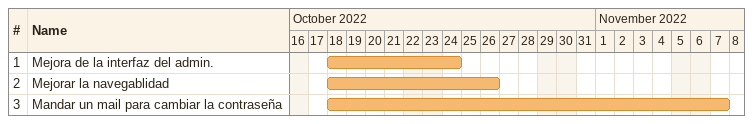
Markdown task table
| ID | Task | Start | Finish |
|---|---|---|---|
| 1 | Mejora de la interfaz del admin. | 2022-10-18 | 2022-10-24 |
| 2 | Mejorar la navegablidad | 2022-10-18 | 2022-10-26 |
| 3 | Mandar un mail para cambiar la contraseña | 2022-10-18 | 2022-11-07 |
